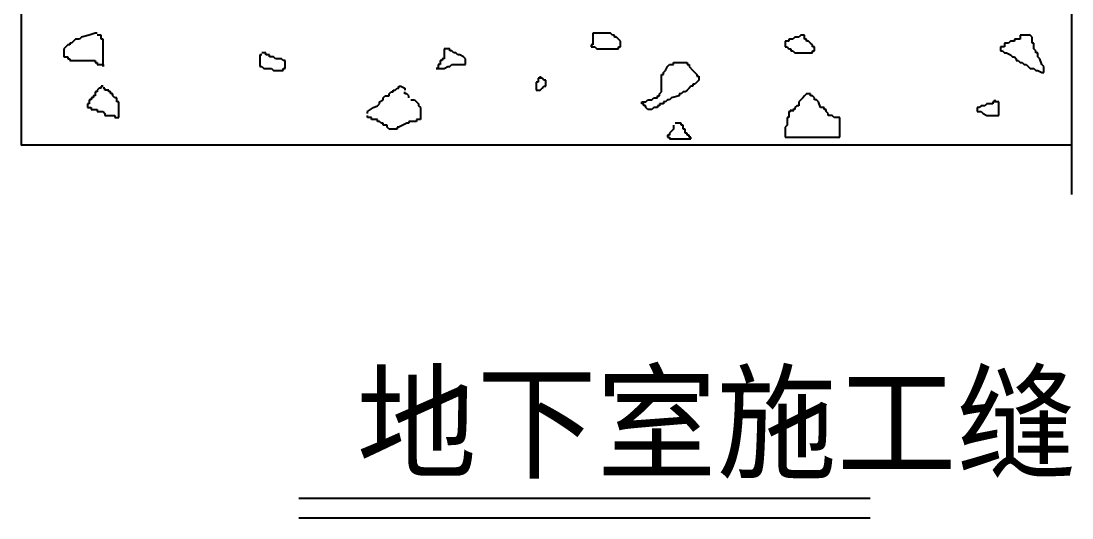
# Model space of a CAD drawing. Header units: metres. Extents: x -21463 to -6100, y -19940 to -10107.
# Drawn here: x -21463 to -13493, y -19940 to -16171 of the extents above; entities that cross this region are included whole.
import ezdxf

# ---------------------------------------------------------------- set-up
doc = ezdxf.new("R2010")
doc.units = ezdxf.units.M
doc.layers.add('PUB_TEXT', color=7, linetype='Continuous')

msp = doc.modelspace()

# ---------------------------------------------------------------- linework, layer by layer
for p, q in [((-13497.68, -15788.91), (-13497.68, -17487.96)), ((-21094.17, -16338.05), (-21094.17, -16352.9)), ((-21079.31, -16338.05), (-21094.17, -16338.05)), ((-21049.58, -16308.34), (-21079.31, -16338.05)), ((-21019.86, -16308.34), (-21049.58, -16308.34)), ((-21004.99, -16293.49), (-21019.86, -16308.34)), ((-20945.54, -16278.64), (-21004.99, -16293.49)), ((-20900.95, -16263.78), (-20945.54, -16278.64)), ((-20886.09, -16263.78), (-20900.95, -16263.78)), ((-20856.36, -16278.64), (-20886.09, -16278.64)), ((-20856.36, -16308.34), (-20856.36, -16278.64)), ((-20841.5, -16308.34), (-20856.36, -16308.34)), ((-20841.5, -16516.29), (-20841.5, -16308.34)), ((-16991.93, -16263.78), (-17125.7, -16263.78)), ((-17125.7, -16263.78), (-17125.7, -16352.9)), ((-16977.07, -16278.64), (-16991.93, -16263.78)), ((-16962.21, -16278.64), (-16977.07, -16278.64)), ((-16962.21, -16293.49), (-16962.21, -16278.64)), ((-16947.34, -16293.49), (-16962.21, -16293.49)), ((-16932.48, -16308.34), (-16947.34, -16293.49)), ((-16917.62, -16323.2), (-16932.48, -16308.34)), ((-16917.62, -16367.76), (-16917.62, -16323.2)), ((-15669.11, -16323.2), (-15669.11, -16367.76)), ((-15639.38, -16323.2), (-15669.11, -16323.2)), ((-15639.38, -16308.34), (-15639.38, -16323.2)), ((-15609.66, -16308.34), (-15639.38, -16308.34)), ((-15594.79, -16293.49), (-15609.66, -16308.34)), ((-15565.07, -16293.49), (-15594.79, -16293.49)), ((-15550.2, -16278.64), (-15565.07, -16293.49)), ((-15520.48, -16278.64), (-15550.2, -16278.64)), ((-15520.48, -16308.34), (-15520.48, -16278.64)), ((-15505.61, -16308.34), (-15520.48, -16308.34)), ((-15505.61, -16323.2), (-15505.61, -16308.34)), ((-15490.75, -16323.2), (-15505.61, -16323.2)), ((-15475.89, -16338.05), (-15490.75, -16323.2)), ((-15461.03, -16352.9), (-15475.89, -16338.05)), ((-13974.71, -16338.05), (-14004.43, -16338.05)), ((-14004.43, -16338.05), (-14004.43, -16367.76)), ((-13959.84, -16323.2), (-13974.71, -16338.05)), ((-13930.12, -16323.2), (-13959.84, -16323.2)), ((-13930.12, -16308.34), (-13930.12, -16323.2)), ((-13885.53, -16308.34), (-13930.12, -16308.34)), ((-13885.53, -16278.64), (-13885.53, -16308.34)), ((-13811.21, -16278.64), (-13885.53, -16278.64)), ((-13796.35, -16293.49), (-13811.21, -16278.64)), ((-13796.35, -16338.05), (-13796.35, -16293.49)), ((-13781.49, -16338.05), (-13796.35, -16338.05)), ((-13781.49, -16382.61), (-13781.49, -16338.05)), ((-21123.9, -16367.76), (-21138.76, -16382.61)), ((-21138.76, -16382.61), (-21138.76, -16442.02)), ((-21109.03, -16352.9), (-21123.9, -16367.76)), ((-21094.17, -16352.9), (-21109.03, -16352.9)), ((-19607.85, -16412.32), (-19637.58, -16412.32)), ((-19607.85, -16427.17), (-19607.85, -16412.32)), ((-18255.3, -16382.61), (-18255.3, -16456.88)), ((-18225.58, -16382.61), (-18255.3, -16382.61)), ((-18210.71, -16382.61), (-18225.58, -16382.61)), ((-18210.71, -16397.46), (-18210.71, -16382.61)), ((-18195.85, -16397.46), (-18210.71, -16397.46)), ((-18180.99, -16412.32), (-18195.85, -16397.46)), ((-18166.12, -16412.32), (-18180.99, -16412.32)), ((-18151.26, -16427.17), (-18166.12, -16412.32)), ((-17140.56, -16352.9), (-17140.56, -16367.76)), ((-17125.7, -16352.9), (-17140.56, -16352.9)), ((-17140.56, -16367.76), (-17110.84, -16367.76)), ((-17110.84, -16367.76), (-17095.98, -16382.61)), ((-17095.98, -16382.61), (-16932.48, -16382.61)), ((-16932.48, -16367.76), (-16917.62, -16367.76)), ((-16932.48, -16382.61), (-16932.48, -16367.76)), ((-15669.11, -16367.76), (-15654.25, -16367.76)), ((-15654.25, -16367.76), (-15639.38, -16382.61)), ((-15639.38, -16382.61), (-15624.52, -16382.61)), ((-15624.52, -16382.61), (-15624.52, -16397.46)), ((-15624.52, -16397.46), (-15609.66, -16397.46)), ((-15609.66, -16397.46), (-15594.79, -16412.32)), ((-15594.79, -16412.32), (-15461.03, -16412.32)), ((-15461.03, -16367.76), (-15461.03, -16352.9)), ((-15446.16, -16367.76), (-15461.03, -16367.76)), ((-15461.03, -16397.46), (-15446.16, -16397.46)), ((-15461.03, -16412.32), (-15461.03, -16397.46)), ((-15446.16, -16397.46), (-15446.16, -16367.76)), ((-14034.16, -16367.76), (-14034.16, -16397.46)), ((-14004.43, -16367.76), (-14034.16, -16367.76)), ((-14034.16, -16397.46), (-14019.3, -16397.46)), ((-14019.3, -16397.46), (-14004.43, -16412.32)), ((-14004.43, -16412.32), (-13989.57, -16412.32)), ((-13989.57, -16412.32), (-13959.84, -16427.17)), ((-13766.62, -16397.46), (-13781.49, -16382.61)), ((-13766.62, -16412.32), (-13766.62, -16397.46)), ((-13751.76, -16412.32), (-13766.62, -16412.32)), ((-13751.76, -16442.02), (-13751.76, -16412.32)), ((-21138.76, -16442.02), (-21109.03, -16442.02)), ((-21109.03, -16442.02), (-21109.03, -16456.88)), ((-21109.03, -16456.88), (-21094.17, -16456.88)), ((-21094.17, -16456.88), (-21094.17, -16471.73)), ((-21094.17, -16471.73), (-20900.95, -16471.73)), ((-20900.95, -16471.73), (-20900.95, -16486.58)), ((-20900.95, -16486.58), (-20886.09, -16486.58)), ((-20886.09, -16486.58), (-20886.09, -16501.44)), ((-19652.44, -16427.17), (-19652.44, -16516.29)), ((-19637.58, -16427.17), (-19652.44, -16427.17)), ((-19578.13, -16427.17), (-19607.85, -16427.17)), ((-19578.13, -16442.02), (-19578.13, -16427.17)), ((-19548.4, -16442.02), (-19578.13, -16442.02)), ((-19533.54, -16456.88), (-19548.4, -16442.02)), ((-19488.95, -16456.88), (-19533.54, -16456.88)), ((-19474.08, -16471.73), (-19488.95, -16456.88)), ((-19459.22, -16471.73), (-19474.08, -16471.73)), ((-19459.22, -16531.14), (-19459.22, -16471.73)), ((-18285.03, -16471.73), (-18285.03, -16501.44)), ((-18270.17, -16471.73), (-18285.03, -16471.73)), ((-18270.17, -16456.88), (-18270.17, -16471.73)), ((-18255.3, -16456.88), (-18270.17, -16456.88)), ((-18136.4, -16427.17), (-18151.26, -16427.17)), ((-18106.67, -16442.02), (-18136.4, -16427.17)), ((-18091.81, -16456.88), (-18106.67, -16442.02)), ((-18091.81, -16501.44), (-18091.81, -16456.88)), ((-16516.31, -16486.58), (-16412.27, -16486.58)), ((-16516.31, -16501.44), (-16516.31, -16486.58)), ((-16412.27, -16486.58), (-16412.27, -16501.44)), ((-13959.84, -16427.17), (-13944.98, -16442.02)), ((-13944.98, -16442.02), (-13930.12, -16442.02)), ((-13930.12, -16442.02), (-13915.25, -16456.88)), ((-13915.25, -16456.88), (-13915.25, -16471.73)), ((-13915.25, -16471.73), (-13900.39, -16471.73)), ((-13900.39, -16471.73), (-13885.53, -16486.58)), ((-13885.53, -16486.58), (-13870.66, -16486.58)), ((-13870.66, -16486.58), (-13855.8, -16501.44)), ((-13736.9, -16456.88), (-13751.76, -16442.02)), ((-13722.03, -16501.44), (-13736.9, -16456.88)), ((-20886.09, -16501.44), (-20841.5, -16501.44)), ((-20841.5, -16501.44), (-20841.5, -16516.29)), ((-19652.44, -16516.29), (-19637.58, -16516.29)), ((-19637.58, -16516.29), (-19622.72, -16531.14)), ((-19622.72, -16531.14), (-19563.26, -16531.14)), ((-19563.26, -16531.14), (-19548.4, -16546)), ((-19548.4, -16546), (-19474.08, -16546)), ((-19474.08, -16531.14), (-19459.22, -16531.14)), ((-19474.08, -16546), (-19474.08, -16531.14)), ((-18314.76, -16531.14), (-18255.3, -16531.14)), ((-18299.89, -16531.14), (-18314.76, -16531.14)), ((-18299.89, -16501.44), (-18299.89, -16531.14)), ((-18285.03, -16501.44), (-18299.89, -16501.44)), ((-18255.3, -16531.14), (-18225.58, -16516.29)), ((-18225.58, -16516.29), (-18210.71, -16516.29)), ((-18210.71, -16516.29), (-18195.85, -16501.44)), ((-18195.85, -16501.44), (-18091.81, -16501.44)), ((-16605.49, -16575.7), (-16590.63, -16575.7)), ((-16605.49, -16709.38), (-16605.49, -16575.7)), ((-16590.63, -16560.85), (-16575.76, -16546)), ((-16590.63, -16575.7), (-16590.63, -16560.85)), ((-16575.76, -16546), (-16560.9, -16516.29)), ((-16560.9, -16516.29), (-16546.04, -16501.44)), ((-16546.04, -16501.44), (-16516.31, -16501.44)), ((-16412.27, -16501.44), (-16397.41, -16501.44)), ((-16397.41, -16501.44), (-16397.41, -16516.29)), ((-16397.41, -16516.29), (-16367.68, -16546)), ((-16367.68, -16546), (-16352.82, -16560.85)), ((-16352.82, -16560.85), (-16337.95, -16575.7)), ((-16337.95, -16575.7), (-16337.95, -16590.56)), ((-13855.8, -16501.44), (-13840.94, -16501.44)), ((-13840.94, -16501.44), (-13811.21, -16531.14)), ((-13811.21, -16531.14), (-13781.49, -16531.14)), ((-13781.49, -16531.14), (-13766.62, -16546)), ((-13766.62, -16546), (-13751.76, -16546)), ((-13751.76, -16546), (-13722.03, -16560.85)), ((-13707.17, -16516.29), (-13722.03, -16501.44)), ((-13722.03, -16560.85), (-13707.17, -16560.85)), ((-13707.17, -16560.85), (-13707.17, -16516.29)), ((-17556.73, -16635.12), (-17556.73, -16694.53)), ((-17541.87, -16635.12), (-17556.73, -16635.12)), ((-17541.87, -16605.41), (-17541.87, -16635.12)), ((-17527.01, -16605.41), (-17541.87, -16605.41)), ((-17527.01, -16590.56), (-17527.01, -16605.41)), ((-17512.14, -16605.41), (-17527.01, -16605.41)), ((-17497.28, -16620.26), (-17512.14, -16605.41)), ((-17482.42, -16620.26), (-17497.28, -16620.26)), ((-17482.42, -16664.82), (-17482.42, -16620.26)), ((-16367.68, -16649.97), (-16367.68, -16664.82)), ((-16352.82, -16649.97), (-16367.68, -16649.97)), ((-16323.09, -16620.26), (-16352.82, -16649.97)), ((-16337.95, -16590.56), (-16323.09, -16590.56)), ((-16323.09, -16590.56), (-16323.09, -16620.26)), ((-20900.95, -16709.38), (-20900.95, -16739.09)), ((-20886.09, -16709.38), (-20900.95, -16709.38)), ((-20871.22, -16679.68), (-20886.09, -16694.53)), ((-20886.09, -16694.53), (-20886.09, -16709.38)), ((-20856.36, -16679.68), (-20871.22, -16679.68)), ((-20856.36, -16664.82), (-20856.36, -16679.68)), ((-20841.5, -16664.82), (-20856.36, -16664.82)), ((-20826.63, -16679.68), (-20841.5, -16679.68)), ((-20826.63, -16694.53), (-20826.63, -16679.68)), ((-20796.91, -16694.53), (-20826.63, -16694.53)), ((-20796.91, -16709.38), (-20796.91, -16694.53)), ((-20782.04, -16709.38), (-20796.91, -16709.38)), ((-20782.04, -16724.24), (-20782.04, -16709.38)), ((-20767.18, -16724.24), (-20782.04, -16724.24)), ((-20767.18, -16739.09), (-20767.18, -16724.24)), ((-18671.47, -16724.24), (-18656.61, -16709.38)), ((-18671.47, -16739.09), (-18671.47, -16724.24)), ((-18656.61, -16709.38), (-18641.75, -16709.38)), ((-18641.75, -16694.53), (-18626.88, -16694.53)), ((-18641.75, -16709.38), (-18641.75, -16694.53)), ((-18626.88, -16694.53), (-18612.02, -16679.68)), ((-18612.02, -16679.68), (-18597.16, -16679.68)), ((-18597.16, -16664.82), (-18582.29, -16664.82)), ((-18597.16, -16679.68), (-18597.16, -16664.82)), ((-18582.29, -16664.82), (-18552.57, -16679.68)), ((-18552.57, -16679.68), (-18552.57, -16694.53)), ((-18552.57, -16724.24), (-18552.57, -16709.38)), ((-18537.7, -16724.24), (-18552.57, -16724.24)), ((-18522.84, -16739.09), (-18537.7, -16724.24)), ((-17556.73, -16694.53), (-17527.01, -16694.53)), ((-17527.01, -16694.53), (-17512.14, -16679.68)), ((-17512.14, -16679.68), (-17497.28, -16664.82)), ((-17497.28, -16664.82), (-17482.42, -16664.82)), ((-16620.35, -16724.24), (-16605.49, -16709.38)), ((-16620.35, -16739.09), (-16620.35, -16724.24)), ((-16471.72, -16724.24), (-16471.72, -16739.09)), ((-16456.86, -16724.24), (-16471.72, -16724.24)), ((-16442, -16709.38), (-16456.86, -16724.24)), ((-16427.13, -16709.38), (-16442, -16709.38)), ((-16412.27, -16694.53), (-16427.13, -16709.38)), ((-16397.41, -16679.68), (-16412.27, -16694.53)), ((-16382.54, -16664.82), (-16397.41, -16679.68)), ((-16367.68, -16664.82), (-16382.54, -16664.82)), ((-15505.61, -16724.24), (-15520.48, -16739.09)), ((-15475.89, -16724.24), (-15505.61, -16724.24)), ((-15475.89, -16739.09), (-15475.89, -16724.24)), ((-20960.4, -16798.5), (-20960.4, -16828.21)), ((-20945.54, -16798.5), (-20960.4, -16798.5)), ((-20945.54, -16768.8), (-20945.54, -16798.5)), ((-20930.68, -16768.8), (-20945.54, -16768.8)), ((-20930.68, -16753.94), (-20930.68, -16768.8)), ((-20915.81, -16753.94), (-20930.68, -16753.94)), ((-20915.81, -16739.09), (-20915.81, -16753.94)), ((-20900.95, -16739.09), (-20915.81, -16739.09)), ((-20752.32, -16753.94), (-20767.18, -16739.09)), ((-20737.45, -16753.94), (-20752.32, -16753.94)), ((-20737.45, -16783.65), (-20737.45, -16753.94)), ((-20722.59, -16783.65), (-20737.45, -16783.65)), ((-20722.59, -16902.48), (-20722.59, -16783.65)), ((-18790.38, -16828.21), (-18760.65, -16813.36)), ((-18760.65, -16813.36), (-18745.79, -16798.5)), ((-18745.79, -16783.65), (-18716.06, -16768.8)), ((-18745.79, -16798.5), (-18745.79, -16783.65)), ((-18716.06, -16753.94), (-18701.2, -16739.09)), ((-18716.06, -16768.8), (-18716.06, -16753.94)), ((-18701.2, -16739.09), (-18671.47, -16739.09)), ((-18522.84, -16753.94), (-18522.84, -16739.09)), ((-18507.98, -16768.8), (-18478.25, -16768.8)), ((-18478.25, -16768.8), (-18448.52, -16798.5)), ((-18448.52, -16798.5), (-18448.52, -16813.36)), ((-18448.52, -16813.36), (-18433.66, -16828.21)), ((-16754.12, -16783.65), (-16724.4, -16783.65)), ((-16754.12, -16798.5), (-16754.12, -16783.65)), ((-16739.26, -16798.5), (-16754.12, -16798.5)), ((-16739.26, -16813.36), (-16739.26, -16798.5)), ((-16724.4, -16813.36), (-16739.26, -16813.36)), ((-16724.4, -16783.65), (-16709.53, -16768.8)), ((-16724.4, -16828.21), (-16724.4, -16813.36)), ((-16709.53, -16768.8), (-16679.81, -16768.8)), ((-16679.81, -16768.8), (-16664.94, -16753.94)), ((-16664.94, -16753.94), (-16635.22, -16753.94)), ((-16635.22, -16739.09), (-16620.35, -16739.09)), ((-16635.22, -16753.94), (-16635.22, -16739.09)), ((-16635.22, -16813.36), (-16635.22, -16828.21)), ((-16620.35, -16813.36), (-16635.22, -16813.36)), ((-16620.35, -16798.5), (-16620.35, -16813.36)), ((-16590.63, -16798.5), (-16620.35, -16798.5)), ((-16590.63, -16783.65), (-16590.63, -16798.5)), ((-16575.76, -16783.65), (-16590.63, -16783.65)), ((-16560.9, -16768.8), (-16575.76, -16783.65)), ((-16546.04, -16768.8), (-16560.9, -16768.8)), ((-16531.17, -16753.94), (-16546.04, -16768.8)), ((-16471.72, -16739.09), (-16531.17, -16753.94)), ((-15579.93, -16813.36), (-15594.79, -16828.21)), ((-15565.07, -16813.36), (-15579.93, -16813.36)), ((-15535.34, -16753.94), (-15565.07, -16783.65)), ((-15565.07, -16783.65), (-15565.07, -16813.36)), ((-15520.48, -16739.09), (-15535.34, -16753.94)), ((-15461.03, -16739.09), (-15475.89, -16739.09)), ((-15446.16, -16753.94), (-15461.03, -16739.09)), ((-15446.16, -16768.8), (-15446.16, -16753.94)), ((-15431.3, -16768.8), (-15446.16, -16768.8)), ((-15416.44, -16783.65), (-15431.3, -16768.8)), ((-15401.57, -16828.21), (-15416.44, -16783.65)), ((-14182.79, -16813.36), (-14197.65, -16828.21)), ((-14153.07, -16813.36), (-14182.79, -16813.36)), ((-14138.2, -16798.5), (-14153.07, -16813.36)), ((-14093.61, -16798.5), (-14138.2, -16798.5)), ((-14093.61, -16783.65), (-14093.61, -16798.5)), ((-14078.75, -16783.65), (-14093.61, -16783.65)), ((-14078.75, -16783.65), (-14078.75, -16768.8)), ((-14078.75, -16768.8), (-14078.75, -16783.65)), ((-14049.02, -16783.65), (-14078.75, -16783.65)), ((-14049.02, -16887.62), (-14049.02, -16783.65)), ((-20960.4, -16828.21), (-20930.68, -16828.21)), ((-20930.68, -16828.21), (-20930.68, -16843.06)), ((-20930.68, -16843.06), (-20886.09, -16843.06)), ((-20886.09, -16843.06), (-20886.09, -16857.92)), ((-20886.09, -16857.92), (-20841.5, -16857.92)), ((-20841.5, -16857.92), (-20826.63, -16872.77)), ((-20826.63, -16872.77), (-20826.63, -16887.62)), ((-20826.63, -16887.62), (-20752.32, -16887.62)), ((-20752.32, -16887.62), (-20752.32, -16902.48)), ((-18834.97, -16857.92), (-18790.38, -16828.21)), ((-18834.97, -16872.77), (-18834.97, -16857.92)), ((-18834.97, -16902.48), (-18834.97, -16887.62)), ((-18433.66, -16828.21), (-18433.66, -16917.33)), ((-16709.53, -16843.06), (-16724.4, -16828.21)), ((-16679.81, -16843.06), (-16709.53, -16843.06)), ((-16664.94, -16828.21), (-16679.81, -16843.06)), ((-16635.22, -16828.21), (-16664.94, -16828.21)), ((-15639.38, -16857.92), (-15639.38, -16902.48)), ((-15624.52, -16857.92), (-15639.38, -16857.92)), ((-15624.52, -16843.06), (-15624.52, -16857.92)), ((-15609.66, -16843.06), (-15609.66, -16857.92)), ((-15594.79, -16843.06), (-15609.66, -16843.06)), ((-15594.79, -16828.21), (-15594.79, -16843.06)), ((-15371.85, -16828.21), (-15401.57, -16828.21)), ((-15371.85, -16843.06), (-15371.85, -16828.21)), ((-15356.98, -16843.06), (-15371.85, -16843.06)), ((-15356.98, -16857.92), (-15356.98, -16843.06)), ((-15342.12, -16872.77), (-15356.98, -16857.92)), ((-15342.12, -16887.62), (-15342.12, -16872.77)), ((-15312.39, -16887.62), (-15342.12, -16887.62)), ((-15297.53, -16902.48), (-15312.39, -16887.62)), ((-14212.52, -16828.21), (-14212.52, -16857.92)), ((-14197.65, -16828.21), (-14212.52, -16828.21)), ((-14212.52, -16857.92), (-14182.79, -16857.92)), ((-14182.79, -16857.92), (-14167.93, -16872.77)), ((-14167.93, -16872.77), (-14138.2, -16887.62)), ((-14138.2, -16887.62), (-14049.02, -16887.62)), ((-20752.32, -16902.48), (-20722.59, -16902.48)), ((-18805.24, -16902.48), (-18834.97, -16902.48)), ((-18805.24, -16917.33), (-18805.24, -16902.48)), ((-18760.65, -16917.33), (-18805.24, -16917.33)), ((-18760.65, -16932.18), (-18760.65, -16917.33)), ((-18745.79, -16932.18), (-18760.65, -16932.18)), ((-18730.93, -16947.04), (-18745.79, -16932.18)), ((-18716.06, -16947.04), (-18730.93, -16947.04)), ((-18716.06, -16961.89), (-18716.06, -16947.04)), ((-18686.34, -16961.89), (-18716.06, -16961.89)), ((-18686.34, -16976.74), (-18686.34, -16961.89)), ((-18537.7, -16947.04), (-18597.16, -16976.74)), ((-18522.84, -16947.04), (-18537.7, -16947.04)), ((-18522.84, -16932.18), (-18522.84, -16947.04)), ((-18463.39, -16932.18), (-18522.84, -16932.18)), ((-18463.39, -16917.33), (-18463.39, -16932.18)), ((-18433.66, -16917.33), (-18463.39, -16917.33)), ((-16516.31, -16961.89), (-16516.31, -16991.6)), ((-16456.86, -16947.04), (-16501.45, -16947.04)), ((-16456.86, -16961.89), (-16456.86, -16947.04)), ((-16442, -16961.89), (-16456.86, -16961.89)), ((-16442, -16991.6), (-16442, -16961.89)), ((-15654.25, -16961.89), (-15669.11, -16976.74)), ((-15654.25, -16902.48), (-15654.25, -16961.89)), ((-15639.38, -16902.48), (-15654.25, -16902.48)), ((-15252.94, -16902.48), (-15297.53, -16902.48)), ((-15252.94, -17051.01), (-15252.94, -16902.48)), ((-18671.47, -16991.6), (-18686.34, -16976.74)), ((-18612.02, -16991.6), (-18671.47, -16991.6)), ((-18612.02, -16976.74), (-18612.02, -16991.6)), ((-18597.16, -16976.74), (-18612.02, -16976.74)), ((-16560.9, -17036.16), (-16560.9, -17051.01)), ((-16546.04, -17036.16), (-16560.9, -17036.16)), ((-16560.9, -17051.01), (-16546.04, -17051.01)), ((-16531.17, -17006.45), (-16546.04, -17021.3)), ((-16546.04, -17021.3), (-16546.04, -17036.16)), ((-16546.04, -17051.01), (-16546.04, -17065.86)), ((-16516.31, -16991.6), (-16531.17, -17006.45)), ((-16427.13, -16991.6), (-16442, -16991.6)), ((-16427.13, -17021.3), (-16427.13, -16991.6)), ((-16412.27, -17021.3), (-16427.13, -17021.3)), ((-16412.27, -17036.16), (-16412.27, -17021.3)), ((-16397.41, -17036.16), (-16412.27, -17036.16)), ((-16397.41, -17051.01), (-16397.41, -17036.16)), ((-16382.54, -17051.01), (-16397.41, -17051.01)), ((-16382.54, -17065.86), (-16382.54, -17051.01)), ((-15669.11, -16976.74), (-15669.11, -17051.01)), ((-15669.11, -17051.01), (-15252.94, -17051.01)), ((-16546.04, -17065.86), (-16382.54, -17065.86))]:
    msp.add_line(p, q)
msp.add_lwpolyline([(-19755.97, -16078.22), (-21463.36, -16078.22), (-21463.36, -17110.39), (-13497.68, -17110.39)])
at = {"layer": 'PUB_TEXT'}
for points in [[(-19355.31, -19790.5), (-15024.06, -19790.5)], [(-19355.31, -19940.5), (-15024.06, -19940.5)]]:
    msp.add_lwpolyline(points, dxfattribs=at)

# ---------------------------------------------------------------- texts
msp.add_text('地下室施工缝', height=700, dxfattribs=at).set_placement((-18917.66, -19566.12))

doc.saveas('drawing.dxf')
